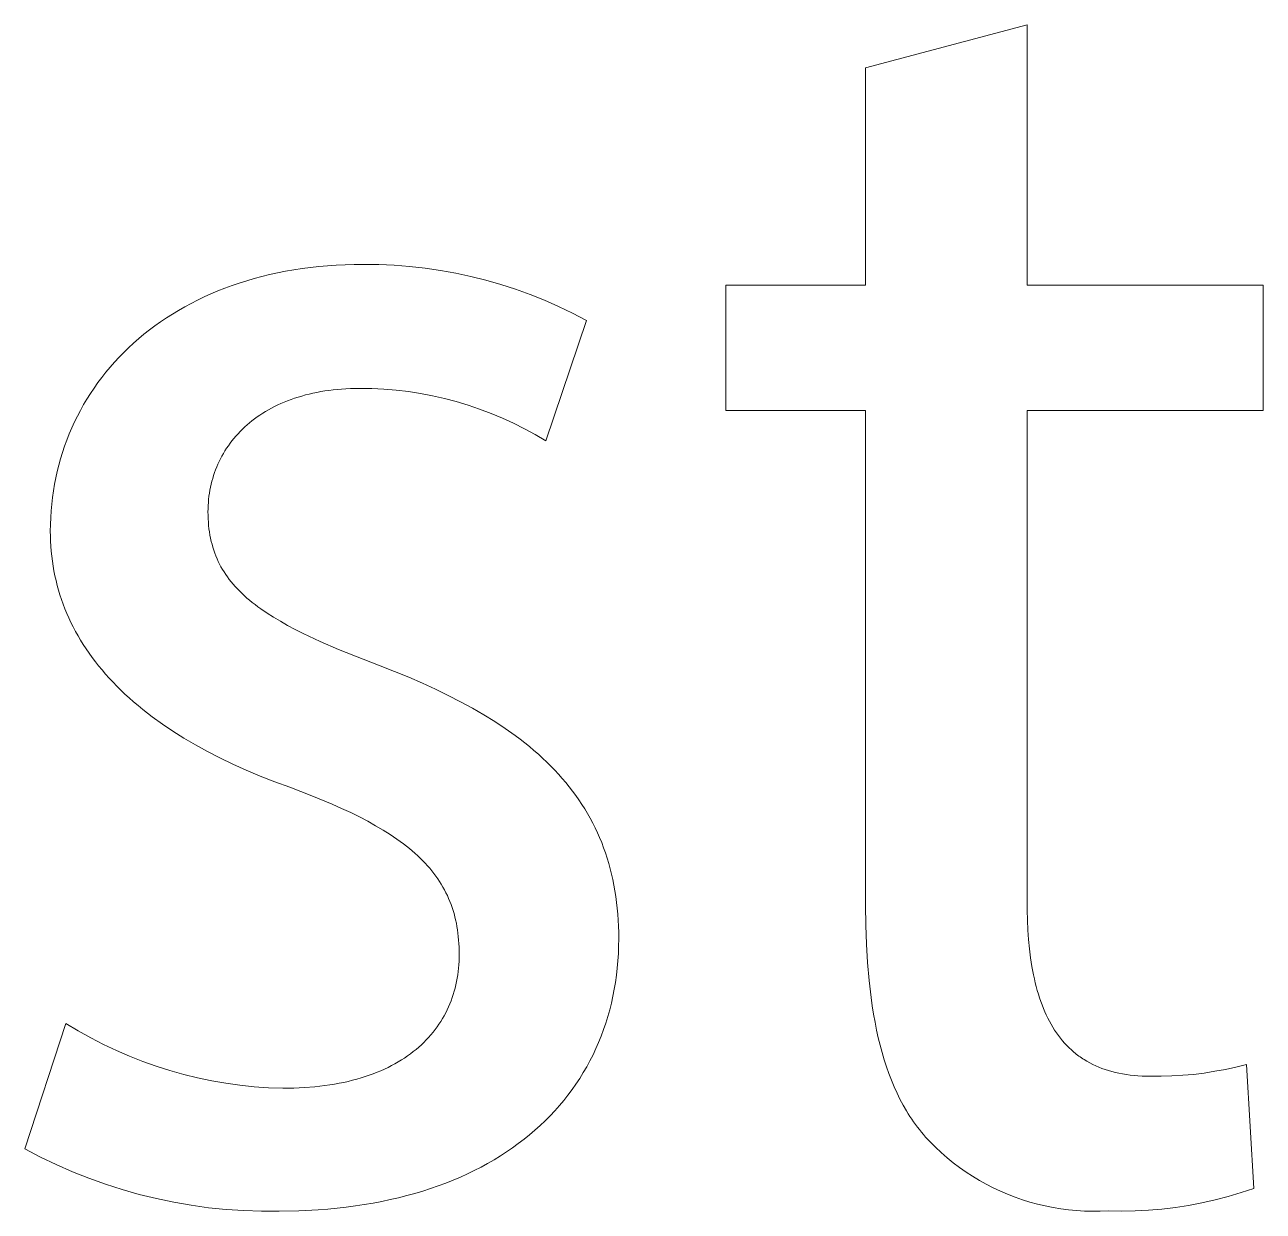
# Model space of a CAD drawing. Header units: millimetres. Extents: x 1434 to 4837, y 1889 to 4267.
# Drawn here: x 4158.03 to 4180.55, y 1946.16 to 1967.73 of the extents above; entities that cross this region are included whole.
import ezdxf

# ---------------------------------------------------------------- set-up
doc = ezdxf.new("R2010")
doc.units = ezdxf.units.MM
doc.header["$MEASUREMENT"] = 0
doc.layers.add('Domyślny', color=7, linetype='Continuous', true_color=0x000000)

msp = doc.modelspace()

# ---------------------------------------------------------------- linework, layer by layer
at = {"layer": 'Domyślny', "color": 18, "lineweight": 15, "true_color": 0x000000}
for p, q in [((4173.319, 1966.946), (4176.254, 1967.728)), ((4176.254, 1967.728), (4176.254, 1962.992)), ((4173.319, 1962.992), (4173.319, 1966.946)), ((4162.344, 1963.151), (4162.485, 1963.185)), ((4162.485, 1963.185), (4162.629, 1963.217)), ((4162.629, 1963.217), (4162.775, 1963.246)), ((4162.775, 1963.246), (4162.923, 1963.271)), ((4162.923, 1963.271), (4163.074, 1963.295)), ((4163.074, 1963.295), (4163.226, 1963.315)), ((4163.226, 1963.315), (4163.381, 1963.332)), ((4163.381, 1963.332), (4163.538, 1963.346)), ((4163.538, 1963.346), (4163.696, 1963.357)), ((4163.696, 1963.357), (4163.858, 1963.365)), ((4163.858, 1963.365), (4164.021, 1963.37)), ((4164.021, 1963.37), (4164.186, 1963.371)), ((4164.186, 1963.371), (4164.468, 1963.368)), ((4164.468, 1963.368), (4164.749, 1963.356)), ((4164.749, 1963.356), (4165.03, 1963.334)), ((4165.03, 1963.334), (4165.31, 1963.303)), ((4165.31, 1963.303), (4165.589, 1963.262)), ((4165.589, 1963.262), (4165.867, 1963.212)), ((4165.867, 1963.212), (4166.142, 1963.153)), ((4161.543, 1962.888), (4161.671, 1962.939)), ((4161.671, 1962.939), (4161.801, 1962.986)), ((4161.801, 1962.986), (4161.933, 1963.031)), ((4161.933, 1963.031), (4162.068, 1963.074)), ((4162.068, 1963.074), (4162.205, 1963.114)), ((4162.205, 1963.114), (4162.344, 1963.151)), ((4166.142, 1963.153), (4166.416, 1963.084)), ((4166.416, 1963.084), (4166.686, 1963.006)), ((4166.686, 1963.006), (4166.955, 1962.919)), ((4170.781, 1960.714), (4170.781, 1962.992)), ((4170.781, 1962.992), (4173.319, 1962.992)), ((4176.254, 1962.992), (4180.549, 1962.992)), ((4180.549, 1962.992), (4180.549, 1960.714)), ((4161.056, 1962.663), (4161.174, 1962.723)), ((4161.174, 1962.723), (4161.295, 1962.78)), ((4161.295, 1962.78), (4161.418, 1962.836)), ((4161.418, 1962.836), (4161.543, 1962.888)), ((4166.955, 1962.919), (4167.22, 1962.823)), ((4167.22, 1962.823), (4167.481, 1962.718)), ((4167.481, 1962.718), (4167.739, 1962.604)), ((4160.717, 1962.469), (4160.827, 1962.536)), ((4160.827, 1962.536), (4160.941, 1962.6)), ((4160.941, 1962.6), (4161.056, 1962.663)), ((4167.739, 1962.604), (4167.993, 1962.482)), ((4160.399, 1962.255), (4160.503, 1962.328)), ((4160.503, 1962.328), (4160.608, 1962.4)), ((4160.608, 1962.4), (4160.717, 1962.469)), ((4168.243, 1962.351), (4167.506, 1960.164)), ((4167.993, 1962.482), (4168.243, 1962.351)), ((4160.105, 1962.022), (4160.2, 1962.102)), ((4160.2, 1962.102), (4160.299, 1962.179)), ((4160.299, 1962.179), (4160.399, 1962.255)), ((4159.833, 1961.771), (4159.921, 1961.857)), ((4159.921, 1961.857), (4160.012, 1961.941)), ((4160.012, 1961.941), (4160.105, 1962.022)), ((4159.586, 1961.504), (4159.666, 1961.595)), ((4159.666, 1961.595), (4159.748, 1961.684)), ((4159.748, 1961.684), (4159.833, 1961.771)), ((4159.434, 1961.317), (4159.508, 1961.411)), ((4159.508, 1961.411), (4159.586, 1961.504)), ((4159.293, 1961.123), (4159.362, 1961.221)), ((4159.362, 1961.221), (4159.434, 1961.317)), ((4159.102, 1960.821), (4159.163, 1960.923)), ((4159.163, 1960.923), (4159.227, 1961.024)), ((4159.227, 1961.024), (4159.293, 1961.123)), ((4162.874, 1960.916), (4162.812, 1960.892)), ((4162.937, 1960.938), (4162.874, 1960.916)), ((4163.002, 1960.959), (4162.937, 1960.938)), ((4163.068, 1960.978), (4163.002, 1960.959)), ((4163.135, 1960.997), (4163.068, 1960.978)), ((4163.203, 1961.014), (4163.135, 1960.997)), ((4163.273, 1961.03), (4163.203, 1961.014)), ((4163.344, 1961.045), (4163.273, 1961.03)), ((4163.416, 1961.058), (4163.344, 1961.045)), ((4163.489, 1961.07), (4163.416, 1961.058)), ((4163.563, 1961.081), (4163.489, 1961.07)), ((4163.639, 1961.09), (4163.563, 1961.081)), ((4163.716, 1961.098), (4163.639, 1961.09)), ((4163.794, 1961.104), (4163.716, 1961.098)), ((4163.873, 1961.109), (4163.794, 1961.104)), ((4163.954, 1961.113), (4163.873, 1961.109)), ((4164.035, 1961.115), (4163.954, 1961.113)), ((4164.118, 1961.116), (4164.035, 1961.115)), ((4164.341, 1961.113), (4164.118, 1961.116)), ((4164.563, 1961.102), (4164.341, 1961.113)), ((4164.785, 1961.084), (4164.563, 1961.102)), ((4165.007, 1961.058), (4164.785, 1961.084)), ((4165.227, 1961.024), (4165.007, 1961.058)), ((4165.446, 1960.982), (4165.227, 1961.024)), ((4165.663, 1960.933), (4165.446, 1960.982)), ((4165.878, 1960.877), (4165.663, 1960.933)), ((4158.989, 1960.612), (4159.044, 1960.717)), ((4159.044, 1960.717), (4159.102, 1960.821)), ((4162.412, 1960.698), (4162.359, 1960.666)), ((4162.465, 1960.729), (4162.412, 1960.698)), ((4162.519, 1960.759), (4162.465, 1960.729)), ((4162.575, 1960.788), (4162.519, 1960.759)), ((4162.633, 1960.816), (4162.575, 1960.788)), ((4162.691, 1960.842), (4162.633, 1960.816)), ((4162.751, 1960.868), (4162.691, 1960.842)), ((4162.812, 1960.892), (4162.751, 1960.868)), ((4166.092, 1960.813), (4165.878, 1960.877)), ((4166.303, 1960.741), (4166.092, 1960.813)), ((4166.511, 1960.663), (4166.303, 1960.741)), ((4173.319, 1960.714), (4170.781, 1960.714)), ((4173.319, 1951.717), (4173.319, 1960.714)), ((4180.549, 1960.714), (4176.254, 1960.714)), ((4176.254, 1960.714), (4176.254, 1951.819)), ((4158.888, 1960.398), (4158.937, 1960.506)), ((4158.937, 1960.506), (4158.989, 1960.612)), ((4162.118, 1960.491), (4162.074, 1960.453)), ((4162.164, 1960.528), (4162.118, 1960.491)), ((4162.211, 1960.564), (4162.164, 1960.528)), ((4162.259, 1960.599), (4162.211, 1960.564)), ((4162.309, 1960.633), (4162.259, 1960.599)), ((4162.359, 1960.666), (4162.309, 1960.633)), ((4166.717, 1960.577), (4166.511, 1960.663)), ((4166.92, 1960.484), (4166.717, 1960.577)), ((4167.119, 1960.384), (4166.92, 1960.484)), ((4158.797, 1960.178), (4158.841, 1960.288)), ((4158.841, 1960.288), (4158.888, 1960.398)), ((4161.872, 1960.251), (4161.835, 1960.208)), ((4161.91, 1960.293), (4161.872, 1960.251)), ((4161.949, 1960.335), (4161.91, 1960.293)), ((4161.989, 1960.375), (4161.949, 1960.335)), ((4162.031, 1960.415), (4161.989, 1960.375)), ((4162.074, 1960.453), (4162.031, 1960.415)), ((4167.314, 1960.278), (4167.119, 1960.384)), ((4167.506, 1960.164), (4167.314, 1960.278)), ((4158.718, 1959.953), (4158.756, 1960.066)), ((4158.756, 1960.066), (4158.797, 1960.178)), ((4161.703, 1960.029), (4161.673, 1959.982)), ((4161.734, 1960.075), (4161.703, 1960.029)), ((4161.767, 1960.12), (4161.734, 1960.075)), ((4161.8, 1960.165), (4161.767, 1960.12)), ((4161.835, 1960.208), (4161.8, 1960.165)), ((4158.652, 1959.724), (4158.684, 1959.839)), ((4158.684, 1959.839), (4158.718, 1959.953)), ((4161.567, 1959.789), (4161.544, 1959.739)), ((4161.592, 1959.839), (4161.567, 1959.789)), ((4161.618, 1959.887), (4161.592, 1959.839)), ((4161.645, 1959.935), (4161.618, 1959.887)), ((4161.673, 1959.982), (4161.645, 1959.935)), ((4158.596, 1959.491), (4158.622, 1959.608)), ((4158.622, 1959.608), (4158.652, 1959.724)), ((4161.484, 1959.586), (4161.466, 1959.534)), ((4161.502, 1959.638), (4161.484, 1959.586)), ((4161.523, 1959.689), (4161.502, 1959.638)), ((4161.544, 1959.739), (4161.523, 1959.689)), ((4158.553, 1959.254), (4158.573, 1959.373)), ((4158.573, 1959.373), (4158.596, 1959.491)), ((4161.422, 1959.374), (4161.41, 1959.32)), ((4161.435, 1959.428), (4161.422, 1959.374)), ((4161.45, 1959.481), (4161.435, 1959.428)), ((4161.466, 1959.534), (4161.45, 1959.481)), ((4158.522, 1959.013), (4158.536, 1959.134)), ((4158.536, 1959.134), (4158.553, 1959.254)), ((4161.382, 1959.155), (4161.376, 1959.099)), ((4161.39, 1959.211), (4161.382, 1959.155)), ((4161.399, 1959.266), (4161.39, 1959.211)), ((4161.41, 1959.32), (4161.399, 1959.266)), ((4158.504, 1958.768), (4158.511, 1958.891)), ((4158.511, 1958.891), (4158.522, 1959.013)), ((4161.365, 1958.93), (4161.364, 1958.872)), ((4161.367, 1958.987), (4161.365, 1958.93)), ((4161.371, 1959.043), (4161.367, 1958.987)), ((4161.376, 1959.099), (4161.371, 1959.043)), ((4158.499, 1958.645), (4158.504, 1958.768)), ((4161.364, 1958.872), (4161.365, 1958.809)), ((4161.365, 1958.809), (4161.367, 1958.746)), ((4161.367, 1958.746), (4161.371, 1958.685)), ((4161.371, 1958.685), (4161.376, 1958.624)), ((4158.497, 1958.521), (4158.499, 1958.645)), ((4158.498, 1958.429), (4158.497, 1958.521)), ((4161.376, 1958.624), (4161.382, 1958.565)), ((4161.382, 1958.565), (4161.39, 1958.506)), ((4161.39, 1958.506), (4161.4, 1958.449)), ((4161.4, 1958.449), (4161.41, 1958.392)), ((4158.502, 1958.337), (4158.498, 1958.429)), ((4158.507, 1958.246), (4158.502, 1958.337)), ((4158.514, 1958.156), (4158.507, 1958.246)), ((4161.41, 1958.392), (4161.423, 1958.336)), ((4161.423, 1958.336), (4161.437, 1958.282)), ((4161.437, 1958.282), (4161.452, 1958.228)), ((4161.452, 1958.228), (4161.468, 1958.175)), ((4158.523, 1958.065), (4158.514, 1958.156)), ((4158.535, 1957.976), (4158.523, 1958.065)), ((4161.468, 1958.175), (4161.487, 1958.123)), ((4161.487, 1958.123), (4161.506, 1958.072)), ((4161.506, 1958.072), (4161.528, 1958.021)), ((4161.528, 1958.021), (4161.55, 1957.971)), ((4158.548, 1957.887), (4158.535, 1957.976)), ((4158.564, 1957.798), (4158.548, 1957.887)), ((4158.581, 1957.71), (4158.564, 1957.798)), ((4161.55, 1957.971), (4161.574, 1957.923)), ((4161.574, 1957.923), (4161.6, 1957.874)), ((4161.6, 1957.874), (4161.627, 1957.827)), ((4161.627, 1957.827), (4161.656, 1957.78)), ((4161.656, 1957.78), (4161.686, 1957.734)), ((4158.601, 1957.623), (4158.581, 1957.71)), ((4158.623, 1957.536), (4158.601, 1957.623)), ((4158.647, 1957.45), (4158.623, 1957.536)), ((4161.686, 1957.734), (4161.718, 1957.689)), ((4161.718, 1957.689), (4161.751, 1957.644)), ((4161.751, 1957.644), (4161.786, 1957.599)), ((4161.786, 1957.599), (4161.823, 1957.556)), ((4161.823, 1957.556), (4161.861, 1957.513)), ((4158.673, 1957.364), (4158.647, 1957.45)), ((4158.701, 1957.279), (4158.673, 1957.364)), ((4161.861, 1957.513), (4161.9, 1957.47)), ((4161.9, 1957.47), (4161.941, 1957.428)), ((4161.941, 1957.428), (4161.984, 1957.387)), ((4161.984, 1957.387), (4162.028, 1957.346)), ((4162.028, 1957.346), (4162.073, 1957.305)), ((4158.731, 1957.194), (4158.701, 1957.279)), ((4158.763, 1957.11), (4158.731, 1957.194)), ((4158.797, 1957.026), (4158.763, 1957.11)), ((4162.073, 1957.305), (4162.121, 1957.265)), ((4162.121, 1957.265), (4162.17, 1957.225)), ((4162.17, 1957.225), (4162.22, 1957.186)), ((4162.22, 1957.186), (4162.272, 1957.147)), ((4162.272, 1957.147), (4162.326, 1957.108)), ((4162.326, 1957.108), (4162.438, 1957.032)), ((4158.834, 1956.944), (4158.797, 1957.026)), ((4158.873, 1956.861), (4158.834, 1956.944)), ((4158.913, 1956.78), (4158.873, 1956.861)), ((4162.438, 1957.032), (4162.556, 1956.956)), ((4162.556, 1956.956), (4162.681, 1956.882)), ((4162.681, 1956.882), (4162.812, 1956.808)), ((4158.956, 1956.699), (4158.913, 1956.78)), ((4159.001, 1956.618), (4158.956, 1956.699)), ((4162.812, 1956.808), (4162.95, 1956.735)), ((4162.95, 1956.735), (4163.095, 1956.662)), ((4163.095, 1956.662), (4163.404, 1956.517)), ((4159.048, 1956.538), (4159.001, 1956.618)), ((4159.097, 1956.459), (4159.048, 1956.538)), ((4159.149, 1956.38), (4159.097, 1956.459)), ((4163.404, 1956.517), (4163.739, 1956.372)), ((4159.202, 1956.302), (4159.149, 1956.38)), ((4159.258, 1956.225), (4159.202, 1956.302)), ((4159.316, 1956.148), (4159.258, 1956.225)), ((4163.739, 1956.372), (4164.492, 1956.074)), ((4159.376, 1956.072), (4159.316, 1956.148)), ((4159.438, 1955.997), (4159.376, 1956.072)), ((4159.502, 1955.922), (4159.438, 1955.997)), ((4164.492, 1956.074), (4164.757, 1955.971)), ((4164.757, 1955.971), (4165.013, 1955.865)), ((4159.568, 1955.848), (4159.502, 1955.922)), ((4159.637, 1955.775), (4159.568, 1955.848)), ((4159.708, 1955.702), (4159.637, 1955.775)), ((4165.013, 1955.865), (4165.261, 1955.758)), ((4165.261, 1955.758), (4165.501, 1955.648)), ((4159.78, 1955.63), (4159.708, 1955.702)), ((4159.855, 1955.559), (4159.78, 1955.63)), ((4159.933, 1955.488), (4159.855, 1955.559)), ((4165.501, 1955.648), (4165.733, 1955.536)), ((4165.733, 1955.536), (4165.957, 1955.421)), ((4160.012, 1955.418), (4159.933, 1955.488)), ((4160.094, 1955.349), (4160.012, 1955.418)), ((4160.177, 1955.281), (4160.094, 1955.349)), ((4165.957, 1955.421), (4166.172, 1955.304)), ((4166.172, 1955.304), (4166.379, 1955.183)), ((4160.351, 1955.146), (4160.177, 1955.281)), ((4160.534, 1955.014), (4160.351, 1955.146)), ((4166.379, 1955.183), (4166.578, 1955.06)), ((4166.578, 1955.06), (4166.769, 1954.933)), ((4160.726, 1954.885), (4160.534, 1955.014)), ((4160.926, 1954.759), (4160.726, 1954.885)), ((4166.769, 1954.933), (4166.951, 1954.804)), ((4161.135, 1954.636), (4160.926, 1954.759)), ((4161.353, 1954.516), (4161.135, 1954.636)), ((4166.951, 1954.804), (4167.039, 1954.737)), ((4167.039, 1954.737), (4167.125, 1954.67)), ((4167.125, 1954.67), (4167.209, 1954.603)), ((4161.58, 1954.399), (4161.353, 1954.516)), ((4161.816, 1954.286), (4161.58, 1954.399)), ((4167.209, 1954.603), (4167.29, 1954.534)), ((4167.29, 1954.534), (4167.37, 1954.464)), ((4167.37, 1954.464), (4167.448, 1954.394)), ((4167.448, 1954.394), (4167.523, 1954.322)), ((4162.061, 1954.175), (4161.816, 1954.286)), ((4162.314, 1954.068), (4162.061, 1954.175)), ((4167.523, 1954.322), (4167.597, 1954.25)), ((4167.597, 1954.25), (4167.668, 1954.176)), ((4167.668, 1954.176), (4167.737, 1954.102)), ((4162.577, 1953.964), (4162.314, 1954.068)), ((4162.849, 1953.864), (4162.577, 1953.964)), ((4167.737, 1954.102), (4167.804, 1954.026)), ((4167.804, 1954.026), (4167.869, 1953.95)), ((4167.869, 1953.95), (4167.932, 1953.873)), ((4163.249, 1953.711), (4162.849, 1953.864)), ((4163.619, 1953.558), (4163.249, 1953.711)), ((4167.932, 1953.873), (4167.993, 1953.794)), ((4167.993, 1953.794), (4168.051, 1953.715)), ((4168.051, 1953.715), (4168.108, 1953.634)), ((4163.792, 1953.481), (4163.619, 1953.558)), ((4163.958, 1953.403), (4163.792, 1953.481)), ((4168.108, 1953.634), (4168.162, 1953.552)), ((4168.162, 1953.552), (4168.215, 1953.47)), ((4164.116, 1953.325), (4163.958, 1953.403)), ((4164.267, 1953.246), (4164.116, 1953.325)), ((4168.215, 1953.47), (4168.265, 1953.386)), ((4168.265, 1953.386), (4168.313, 1953.301)), ((4168.313, 1953.301), (4168.359, 1953.214)), ((4164.411, 1953.166), (4164.267, 1953.246)), ((4164.548, 1953.086), (4164.411, 1953.166)), ((4164.677, 1953.004), (4164.548, 1953.086)), ((4168.359, 1953.214), (4168.403, 1953.127)), ((4168.403, 1953.127), (4168.444, 1953.038)), ((4168.444, 1953.038), (4168.484, 1952.949)), ((4164.8, 1952.921), (4164.677, 1953.004)), ((4164.859, 1952.879), (4164.8, 1952.921)), ((4164.916, 1952.837), (4164.859, 1952.879)), ((4164.971, 1952.794), (4164.916, 1952.837)), ((4168.484, 1952.949), (4168.522, 1952.858)), ((4168.522, 1952.858), (4168.557, 1952.765)), ((4165.025, 1952.751), (4164.971, 1952.794)), ((4165.077, 1952.708), (4165.025, 1952.751)), ((4165.127, 1952.664), (4165.077, 1952.708)), ((4165.176, 1952.62), (4165.127, 1952.664)), ((4165.223, 1952.575), (4165.176, 1952.62)), ((4168.557, 1952.765), (4168.59, 1952.672)), ((4168.59, 1952.672), (4168.621, 1952.577)), ((4165.268, 1952.53), (4165.223, 1952.575)), ((4165.312, 1952.484), (4165.268, 1952.53)), ((4165.354, 1952.438), (4165.312, 1952.484)), ((4165.395, 1952.392), (4165.354, 1952.438)), ((4165.434, 1952.345), (4165.395, 1952.392)), ((4168.621, 1952.577), (4168.65, 1952.481)), ((4168.65, 1952.481), (4168.677, 1952.384)), ((4168.677, 1952.384), (4168.702, 1952.285)), ((4165.471, 1952.297), (4165.434, 1952.345)), ((4165.507, 1952.249), (4165.471, 1952.297)), ((4165.541, 1952.2), (4165.507, 1952.249)), ((4165.574, 1952.151), (4165.541, 1952.2)), ((4165.605, 1952.101), (4165.574, 1952.151)), ((4168.702, 1952.285), (4168.724, 1952.186)), ((4168.724, 1952.186), (4168.745, 1952.084)), ((4165.635, 1952.051), (4165.605, 1952.101)), ((4165.663, 1952), (4165.635, 1952.051)), ((4165.69, 1951.948), (4165.663, 1952)), ((4165.716, 1951.896), (4165.69, 1951.948)), ((4168.745, 1952.084), (4168.763, 1951.982)), ((4168.763, 1951.982), (4168.779, 1951.878)), ((4165.739, 1951.843), (4165.716, 1951.896)), ((4165.762, 1951.789), (4165.739, 1951.843)), ((4165.783, 1951.735), (4165.762, 1951.789)), ((4165.802, 1951.68), (4165.783, 1951.735)), ((4165.82, 1951.624), (4165.802, 1951.68)), ((4168.779, 1951.878), (4168.793, 1951.772)), ((4168.793, 1951.772), (4168.805, 1951.666)), ((4173.323, 1951.359), (4173.319, 1951.717)), ((4176.254, 1951.819), (4176.256, 1951.63)), ((4165.837, 1951.568), (4165.82, 1951.624)), ((4165.852, 1951.51), (4165.837, 1951.568)), ((4165.866, 1951.452), (4165.852, 1951.51)), ((4168.805, 1951.666), (4168.815, 1951.557)), ((4168.815, 1951.557), (4168.822, 1951.448)), ((4176.256, 1951.63), (4176.261, 1951.446)), ((4165.879, 1951.394), (4165.866, 1951.452)), ((4165.89, 1951.334), (4165.879, 1951.394)), ((4165.899, 1951.274), (4165.89, 1951.334)), ((4165.908, 1951.212), (4165.899, 1951.274)), ((4168.822, 1951.448), (4168.828, 1951.337)), ((4168.828, 1951.337), (4168.831, 1951.224)), ((4173.334, 1951.012), (4173.323, 1951.359)), ((4176.261, 1951.446), (4176.27, 1951.268)), ((4176.27, 1951.268), (4176.283, 1951.095)), ((4165.915, 1951.15), (4165.908, 1951.212)), ((4165.921, 1951.087), (4165.915, 1951.15)), ((4165.925, 1951.024), (4165.921, 1951.087)), ((4165.928, 1950.959), (4165.925, 1951.024)), ((4168.832, 1951.11), (4168.83, 1950.975)), ((4168.831, 1951.224), (4168.832, 1951.11)), ((4173.354, 1950.676), (4173.334, 1951.012)), ((4176.283, 1951.095), (4176.299, 1950.927)), ((4165.93, 1950.893), (4165.928, 1950.959)), ((4165.931, 1950.827), (4165.93, 1950.893)), ((4165.93, 1950.764), (4165.931, 1950.827)), ((4168.825, 1950.841), (4168.817, 1950.708)), ((4168.83, 1950.975), (4168.825, 1950.841)), ((4176.299, 1950.927), (4176.319, 1950.765)), ((4165.912, 1950.514), (4165.919, 1950.576)), ((4165.919, 1950.576), (4165.924, 1950.638)), ((4165.924, 1950.638), (4165.928, 1950.7)), ((4165.928, 1950.7), (4165.93, 1950.764)), ((4168.805, 1950.577), (4168.791, 1950.447)), ((4168.817, 1950.708), (4168.805, 1950.577)), ((4173.382, 1950.352), (4173.354, 1950.676)), ((4176.319, 1950.765), (4176.344, 1950.608)), ((4176.344, 1950.608), (4176.372, 1950.457)), ((4165.87, 1950.272), (4165.883, 1950.332)), ((4165.883, 1950.332), (4165.894, 1950.392)), ((4165.894, 1950.392), (4165.904, 1950.453)), ((4165.904, 1950.453), (4165.912, 1950.514)), ((4168.791, 1950.447), (4168.773, 1950.318)), ((4173.419, 1950.04), (4173.382, 1950.352)), ((4176.372, 1950.457), (4176.388, 1950.383)), ((4176.388, 1950.383), (4176.405, 1950.311)), ((4165.822, 1950.097), (4165.84, 1950.155)), ((4165.84, 1950.155), (4165.856, 1950.213)), ((4165.856, 1950.213), (4165.87, 1950.272)), ((4168.751, 1950.191), (4168.727, 1950.065)), ((4168.773, 1950.318), (4168.751, 1950.191)), ((4176.405, 1950.311), (4176.422, 1950.24)), ((4176.422, 1950.24), (4176.441, 1950.171)), ((4176.441, 1950.171), (4176.461, 1950.103)), ((4176.461, 1950.103), (4176.482, 1950.036)), ((4165.737, 1949.873), (4165.761, 1949.928)), ((4165.761, 1949.928), (4165.783, 1949.984)), ((4165.783, 1949.984), (4165.804, 1950.04)), ((4165.804, 1950.04), (4165.822, 1950.097)), ((4168.699, 1949.94), (4168.668, 1949.817)), ((4168.727, 1950.065), (4168.699, 1949.94)), ((4173.44, 1949.888), (4173.419, 1950.04)), ((4173.464, 1949.739), (4173.44, 1949.888)), ((4176.482, 1950.036), (4176.504, 1949.971)), ((4176.504, 1949.971), (4176.528, 1949.908)), ((4176.528, 1949.908), (4176.552, 1949.845)), ((4165.596, 1949.608), (4165.628, 1949.659)), ((4165.628, 1949.659), (4165.657, 1949.712)), ((4165.657, 1949.712), (4165.686, 1949.765)), ((4165.686, 1949.765), (4165.712, 1949.818)), ((4165.712, 1949.818), (4165.737, 1949.873)), ((4168.634, 1949.696), (4168.597, 1949.576)), ((4168.668, 1949.817), (4168.634, 1949.696)), ((4173.491, 1949.593), (4173.464, 1949.739)), ((4176.552, 1949.845), (4176.578, 1949.784)), ((4176.578, 1949.784), (4176.604, 1949.725)), ((4176.604, 1949.725), (4176.632, 1949.667)), ((4176.632, 1949.667), (4176.661, 1949.611)), ((4158.033, 1947.292), (4158.781, 1949.569)), ((4158.781, 1949.569), (4159.004, 1949.435)), ((4159.004, 1949.435), (4159.231, 1949.308)), ((4165.455, 1949.41), (4165.493, 1949.459)), ((4165.493, 1949.459), (4165.529, 1949.508)), ((4165.529, 1949.508), (4165.563, 1949.557)), ((4165.563, 1949.557), (4165.596, 1949.608)), ((4168.557, 1949.458), (4168.513, 1949.341)), ((4168.597, 1949.576), (4168.557, 1949.458)), ((4173.519, 1949.451), (4173.491, 1949.593)), ((4173.551, 1949.311), (4173.519, 1949.451)), ((4176.661, 1949.611), (4176.692, 1949.556)), ((4176.692, 1949.556), (4176.723, 1949.502)), ((4176.723, 1949.502), (4176.756, 1949.45)), ((4176.756, 1949.45), (4176.789, 1949.4)), ((4159.231, 1949.308), (4159.462, 1949.188)), ((4165.244, 1949.183), (4165.289, 1949.227)), ((4165.289, 1949.227), (4165.333, 1949.271)), ((4165.333, 1949.271), (4165.375, 1949.317)), ((4165.375, 1949.317), (4165.416, 1949.363)), ((4165.416, 1949.363), (4165.455, 1949.41)), ((4168.466, 1949.226), (4168.417, 1949.113)), ((4168.513, 1949.341), (4168.466, 1949.226)), ((4173.584, 1949.174), (4173.551, 1949.311)), ((4176.789, 1949.4), (4176.824, 1949.351)), ((4176.824, 1949.351), (4176.861, 1949.303)), ((4176.861, 1949.303), (4176.898, 1949.257)), ((4176.898, 1949.257), (4176.937, 1949.213)), ((4176.937, 1949.213), (4176.977, 1949.17)), ((4159.462, 1949.188), (4159.698, 1949.077)), ((4159.698, 1949.077), (4159.937, 1948.974)), ((4164.937, 1948.942), (4164.992, 1948.98)), ((4164.992, 1948.98), (4165.045, 1949.019)), ((4165.045, 1949.019), (4165.097, 1949.058)), ((4165.097, 1949.058), (4165.148, 1949.099)), ((4165.148, 1949.099), (4165.196, 1949.141)), ((4165.196, 1949.141), (4165.244, 1949.183)), ((4168.364, 1949.001), (4168.308, 1948.891)), ((4168.417, 1949.113), (4168.364, 1949.001)), ((4173.62, 1949.04), (4173.584, 1949.174)), ((4173.659, 1948.91), (4173.62, 1949.04)), ((4176.977, 1949.17), (4177.018, 1949.128)), ((4177.018, 1949.128), (4177.061, 1949.089)), ((4177.061, 1949.089), (4177.105, 1949.05)), ((4177.105, 1949.05), (4177.127, 1949.032)), ((4177.127, 1949.032), (4177.15, 1949.013)), ((4177.15, 1949.013), (4177.173, 1948.996)), ((4177.173, 1948.996), (4177.196, 1948.978)), ((4177.196, 1948.978), (4177.22, 1948.961)), ((4159.937, 1948.974), (4160.179, 1948.878)), ((4160.179, 1948.878), (4160.424, 1948.791)), ((4160.424, 1948.791), (4160.673, 1948.713)), ((4164.572, 1948.74), (4164.637, 1948.771)), ((4164.637, 1948.771), (4164.7, 1948.803)), ((4164.7, 1948.803), (4164.762, 1948.836)), ((4164.762, 1948.836), (4164.822, 1948.871)), ((4164.822, 1948.871), (4164.88, 1948.906)), ((4164.88, 1948.906), (4164.937, 1948.942)), ((4168.249, 1948.783), (4168.187, 1948.676)), ((4168.308, 1948.891), (4168.249, 1948.783)), ((4173.7, 1948.782), (4173.659, 1948.91)), ((4173.744, 1948.658), (4173.7, 1948.782)), ((4177.22, 1948.961), (4177.244, 1948.945)), ((4177.244, 1948.945), (4177.269, 1948.928)), ((4177.269, 1948.928), (4177.293, 1948.913)), ((4177.293, 1948.913), (4177.344, 1948.882)), ((4177.344, 1948.882), (4177.396, 1948.853)), ((4177.396, 1948.853), (4177.449, 1948.826)), ((4177.449, 1948.826), (4177.504, 1948.8)), ((4177.504, 1948.8), (4177.56, 1948.776)), ((4177.56, 1948.776), (4177.617, 1948.754)), ((4177.617, 1948.754), (4177.676, 1948.733)), ((4179.862, 1948.736), (4180.053, 1948.778)), ((4180.053, 1948.778), (4180.243, 1948.827)), ((4180.243, 1948.827), (4180.379, 1946.572)), ((4160.673, 1948.713), (4160.923, 1948.642)), ((4160.923, 1948.642), (4161.176, 1948.58)), ((4161.176, 1948.58), (4161.431, 1948.527)), ((4161.431, 1948.527), (4161.687, 1948.482)), ((4163.914, 1948.517), (4163.993, 1948.537)), ((4163.993, 1948.537), (4164.071, 1948.558)), ((4164.071, 1948.558), (4164.148, 1948.58)), ((4164.148, 1948.58), (4164.223, 1948.604)), ((4164.223, 1948.604), (4164.296, 1948.629)), ((4164.296, 1948.629), (4164.367, 1948.655)), ((4164.367, 1948.655), (4164.437, 1948.682)), ((4164.437, 1948.682), (4164.505, 1948.71)), ((4164.505, 1948.71), (4164.572, 1948.74)), ((4168.122, 1948.572), (4168.054, 1948.469)), ((4168.187, 1948.676), (4168.122, 1948.572)), ((4173.79, 1948.537), (4173.744, 1948.658)), ((4173.839, 1948.419), (4173.79, 1948.537)), ((4177.676, 1948.733), (4177.737, 1948.714)), ((4177.737, 1948.714), (4177.798, 1948.696)), ((4177.798, 1948.696), (4177.862, 1948.68)), ((4177.862, 1948.68), (4177.926, 1948.666)), ((4177.926, 1948.666), (4177.992, 1948.653)), ((4177.992, 1948.653), (4178.06, 1948.642)), ((4178.06, 1948.642), (4178.129, 1948.633)), ((4178.129, 1948.633), (4178.2, 1948.625)), ((4178.2, 1948.625), (4178.272, 1948.619)), ((4178.272, 1948.619), (4178.346, 1948.615)), ((4178.346, 1948.615), (4178.421, 1948.613)), ((4178.421, 1948.613), (4178.498, 1948.612)), ((4178.498, 1948.612), (4178.694, 1948.611)), ((4178.694, 1948.611), (4178.89, 1948.616)), ((4178.89, 1948.616), (4179.085, 1948.628)), ((4179.085, 1948.628), (4179.281, 1948.645)), ((4179.281, 1948.645), (4179.475, 1948.669)), ((4179.475, 1948.669), (4179.669, 1948.7)), ((4179.669, 1948.7), (4179.862, 1948.736)), ((4161.687, 1948.482), (4161.945, 1948.446)), ((4161.945, 1948.446), (4162.204, 1948.419)), ((4162.204, 1948.419), (4162.464, 1948.401)), ((4162.464, 1948.401), (4162.724, 1948.391)), ((4162.724, 1948.391), (4162.926, 1948.394)), ((4162.926, 1948.394), (4163.121, 1948.403)), ((4163.121, 1948.403), (4163.309, 1948.418)), ((4163.309, 1948.418), (4163.4, 1948.428)), ((4163.4, 1948.428), (4163.49, 1948.44)), ((4163.49, 1948.44), (4163.578, 1948.452)), ((4163.578, 1948.452), (4163.664, 1948.467)), ((4163.664, 1948.467), (4163.749, 1948.482)), ((4163.749, 1948.482), (4163.832, 1948.499)), ((4163.832, 1948.499), (4163.914, 1948.517)), ((4167.983, 1948.368), (4167.909, 1948.269)), ((4168.054, 1948.469), (4167.983, 1948.368)), ((4173.891, 1948.305), (4173.839, 1948.419)), ((4173.945, 1948.193), (4173.891, 1948.305)), ((4167.832, 1948.171), (4167.752, 1948.076)), ((4167.909, 1948.269), (4167.832, 1948.171)), ((4174.003, 1948.085), (4173.945, 1948.193)), ((4174.063, 1947.98), (4174.003, 1948.085)), ((4167.583, 1947.891), (4167.494, 1947.802)), ((4167.669, 1947.983), (4167.583, 1947.891)), ((4167.752, 1948.076), (4167.669, 1947.983)), ((4174.094, 1947.929), (4174.063, 1947.98)), ((4174.126, 1947.879), (4174.094, 1947.929)), ((4174.159, 1947.829), (4174.126, 1947.879)), ((4167.308, 1947.63), (4167.21, 1947.547)), ((4167.402, 1947.715), (4167.308, 1947.63)), ((4167.494, 1947.802), (4167.402, 1947.715)), ((4174.192, 1947.781), (4174.159, 1947.829)), ((4174.226, 1947.733), (4174.192, 1947.781)), ((4174.261, 1947.686), (4174.226, 1947.733)), ((4174.297, 1947.64), (4174.261, 1947.686)), ((4174.333, 1947.594), (4174.297, 1947.64)), ((4167.11, 1947.466), (4167.006, 1947.387)), ((4167.21, 1947.547), (4167.11, 1947.466)), ((4174.37, 1947.55), (4174.333, 1947.594)), ((4174.408, 1947.506), (4174.37, 1947.55)), ((4174.447, 1947.464), (4174.408, 1947.506)), ((4174.486, 1947.422), (4174.447, 1947.464)), ((4174.588, 1947.321), (4174.486, 1947.422)), ((4158.317, 1947.142), (4158.033, 1947.292)), ((4166.792, 1947.236), (4166.68, 1947.163)), ((4166.9, 1947.31), (4166.792, 1947.236)), ((4167.006, 1947.387), (4166.9, 1947.31)), ((4174.693, 1947.223), (4174.588, 1947.321)), ((4174.801, 1947.129), (4174.693, 1947.223)), ((4158.606, 1947.003), (4158.317, 1947.142)), ((4158.9, 1946.874), (4158.606, 1947.003)), ((4166.328, 1946.96), (4166.205, 1946.897)), ((4166.448, 1947.026), (4166.328, 1946.96)), ((4166.565, 1947.093), (4166.448, 1947.026)), ((4166.68, 1947.163), (4166.565, 1947.093)), ((4174.913, 1947.038), (4174.801, 1947.129)), ((4175.027, 1946.952), (4174.913, 1947.038)), ((4175.145, 1946.869), (4175.027, 1946.952)), ((4159.198, 1946.755), (4158.9, 1946.874)), ((4159.5, 1946.646), (4159.198, 1946.755)), ((4165.952, 1946.778), (4165.821, 1946.723)), ((4166.08, 1946.837), (4165.952, 1946.778)), ((4166.205, 1946.897), (4166.08, 1946.837)), ((4175.265, 1946.791), (4175.145, 1946.869)), ((4175.388, 1946.717), (4175.265, 1946.791)), ((4159.806, 1946.549), (4159.5, 1946.646)), ((4160.115, 1946.461), (4159.806, 1946.549)), ((4165.27, 1946.524), (4165.126, 1946.481)), ((4165.412, 1946.57), (4165.27, 1946.524)), ((4165.551, 1946.618), (4165.412, 1946.57)), ((4165.687, 1946.669), (4165.551, 1946.618)), ((4165.821, 1946.723), (4165.687, 1946.669)), ((4175.513, 1946.647), (4175.388, 1946.717)), ((4175.641, 1946.582), (4175.513, 1946.647)), ((4175.77, 1946.521), (4175.641, 1946.582)), ((4175.902, 1946.464), (4175.77, 1946.521)), ((4180.379, 1946.572), (4180.146, 1946.494)), ((4160.426, 1946.385), (4160.115, 1946.461)), ((4160.741, 1946.319), (4160.426, 1946.385)), ((4161.057, 1946.265), (4160.741, 1946.319)), ((4164.206, 1946.277), (4164.044, 1946.252)), ((4164.366, 1946.304), (4164.206, 1946.277)), ((4164.523, 1946.334), (4164.366, 1946.304)), ((4164.678, 1946.367), (4164.523, 1946.334)), ((4164.83, 1946.402), (4164.678, 1946.367)), ((4164.979, 1946.44), (4164.83, 1946.402)), ((4165.126, 1946.481), (4164.979, 1946.44)), ((4176.036, 1946.412), (4175.902, 1946.464)), ((4176.171, 1946.365), (4176.036, 1946.412)), ((4176.308, 1946.323), (4176.171, 1946.365)), ((4176.447, 1946.285), (4176.308, 1946.323)), ((4176.586, 1946.252), (4176.447, 1946.285)), ((4179.434, 1946.308), (4179.193, 1946.263)), ((4179.674, 1946.362), (4179.434, 1946.308)), ((4179.911, 1946.424), (4179.674, 1946.362)), ((4180.146, 1946.494), (4179.911, 1946.424)), ((4161.375, 1946.221), (4161.057, 1946.265)), ((4161.694, 1946.189), (4161.375, 1946.221)), ((4162.014, 1946.168), (4161.694, 1946.189)), ((4162.335, 1946.157), (4162.014, 1946.168)), ((4162.656, 1946.158), (4162.335, 1946.157)), ((4163.018, 1946.164), (4162.656, 1946.158)), ((4163.37, 1946.182), (4163.018, 1946.164)), ((4163.542, 1946.195), (4163.37, 1946.182)), ((4163.712, 1946.211), (4163.542, 1946.195)), ((4163.879, 1946.23), (4163.712, 1946.211)), ((4164.044, 1946.252), (4163.879, 1946.23)), ((4176.727, 1946.224), (4176.586, 1946.252)), ((4176.869, 1946.2), (4176.727, 1946.224)), ((4177.011, 1946.182), (4176.869, 1946.2)), ((4177.154, 1946.168), (4177.011, 1946.182)), ((4177.297, 1946.16), (4177.154, 1946.168)), ((4177.44, 1946.156), (4177.297, 1946.16)), ((4177.584, 1946.158), (4177.44, 1946.156)), ((4177.727, 1946.164), (4177.584, 1946.158)), ((4177.972, 1946.16), (4177.727, 1946.164)), ((4178.218, 1946.163), (4177.972, 1946.16)), ((4178.463, 1946.176), (4178.218, 1946.163)), ((4178.707, 1946.196), (4178.463, 1946.176)), ((4178.951, 1946.225), (4178.707, 1946.196)), ((4179.193, 1946.263), (4178.951, 1946.225))]:
    msp.add_line(p, q, dxfattribs=at)

doc.saveas('drawing.dxf')
